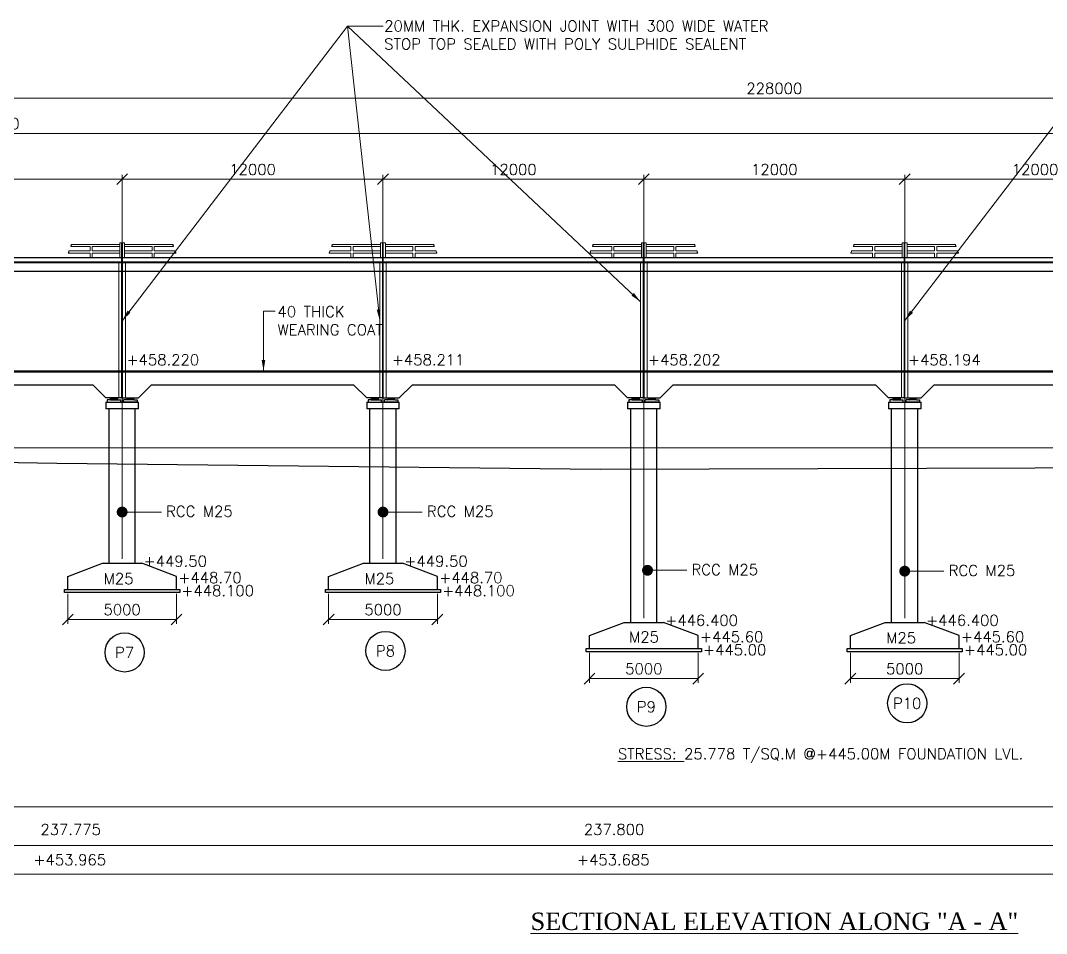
# Model space of a CAD drawing. Header units: millimetres. Extents: x -905235 to 365236, y -24492 to 346419.
# Drawn here: x 71729 to 118926, y 119297 to 161311 of the extents above; entities that cross this region are included whole.
import ezdxf
from ezdxf.enums import TextEntityAlignment as Align

# ---------------------------------------------------------------- set-up
doc = ezdxf.new("R2010")
doc.units = ezdxf.units.MM
doc.header["$LTSCALE"] = 9
doc.linetypes.add('HIDDEN', pattern=[0.375, 0.25, -0.125])
for name, color, linetype, lineweight in [('R_DASHED', 183, 'HIDDEN', 9), ('R_DIMENSION', 8, 'Continuous', 15), ('R_P.C.C', 94, 'Continuous', 15), ('R_TEXT G', 7, 'Continuous', 18)]:
    doc.layers.add(name, color=color, linetype=linetype, lineweight=lineweight)
doc.layers.add('R_HATCH', color=7, linetype='Continuous', lineweight=15, true_color=0xc7c7c7)
doc.styles.add('ROMANS', font='romans.shx')
doc.styles.add('TIMES NR', font='times.ttf')
doc.dimstyles.new('DIM-200', dxfattribs={"dimscale": 200, "dimtxt": 2.5, "dimasz": 2.5, "dimexe": 1, "dimexo": 1, "dimgap": 1, "dimtad": 1, "dimdec": 0, "dimzin": 0, "dimdsep": 46, "dimtxsty": 'ROMANS', "dimblk": 'OBLIQUE', "dimcen": 1, "dimclrd": 256, "dimclre": 256, "dimclrt": 7, "dimadec": 0, "dimazin": 0, "dimtfac": 1, "dimtdec": 0, "dimtofl": 0, "dimtmove": 0, "dimatfit": 3, "dimfxl": 1, "dimtolj": 1, "dimtzin": 0, "dimlwd": 9, "dimlwe": 9, "dimarcsym": 0})
doc.dimstyles.new('DIM-200$0', dxfattribs={"dimscale": 200, "dimtxt": 2.5, "dimasz": 2.5, "dimexe": 1, "dimexo": 1, "dimgap": 1, "dimtad": 1, "dimdec": 0, "dimzin": 0, "dimdsep": 46, "dimtxsty": 'ROMANS', "dimblk": 'OBLIQUE', "dimcen": 1, "dimclrd": 256, "dimclre": 256, "dimclrt": 7, "dimadec": 0, "dimazin": 0, "dimtfac": 1, "dimtdec": 0, "dimtofl": 0, "dimtmove": 0, "dimatfit": 3, "dimfxl": 1, "dimtolj": 1, "dimtzin": 0, "dimlwd": 9, "dimlwe": 9, "dimarcsym": 0})
pattern_1 = [(0, (-1354154.4514, 379726.94), (0, 6.985), [5.08, -1.905]), (90, (-1354154.4514, 379726.94), (-6.985, 4e-16), [5.08, -1.905])]
pattern_2 = [(0, (-1366154.4514, 379726.94), (0, 6.985), [5.08, -1.905]), (90, (-1366154.4514, 379726.94), (-6.985, 4e-16), [5.08, -1.905])]
pattern_3 = [(0, (-1378154.4514, 379726.94), (0, 6.985), [5.08, -1.905]), (90, (-1378154.4514, 379726.94), (-6.985, 4e-16), [5.08, -1.905])]
pattern_4 = [(0, (-1390154.4514, 379726.94), (0, 6.985), [5.08, -1.905]), (90, (-1390154.4514, 379726.94), (-6.985, 4e-16), [5.08, -1.905])]

# ---------------------------------------------------------------- blocks, each defined once
blk = doc.blocks.new('_Oblique')
at = {"color": 0, "linetype": 'ByBlock', "lineweight": -2}
blk.add_line((-0.5, -0.5), (0.5, 0.5), dxfattribs=at)
blk = doc.blocks.new('*D35')
at = {"layer": 'Defpoints', "color": 0, "transparency": 16777216}
for p in [(88404, 154007), (76404, 136332), (88404, 136332)]:
    blk.add_point(p, dxfattribs=at)
at = {"layer": 'R_DIMENSION', "lineweight": 9, "transparency": 16777216}
for p, q in [((76404, 136532), (76404, 154207)), ((76404, 154007), (88404, 154007)), ((88404, 136532), (88404, 154207))]:
    blk.add_line(p, q, dxfattribs=at)
at = {"layer": 'R_DIMENSION', "lineweight": 9, "transparency": 16777216, "xscale": 500, "yscale": 500, "zscale": 500, "rotation": 180}
blk.add_blockref('_Oblique', (76404, 154007), dxfattribs=at)
at = {"layer": 'R_DIMENSION', "lineweight": 9, "transparency": 16777216, "xscale": 500, "yscale": 500, "zscale": 500}
blk.add_blockref('_Oblique', (88404, 154007), dxfattribs=at)
at = {"layer": 'R_DIMENSION', "color": 7, "transparency": 16777216, "insert": (82404, 154457), "char_height": 500, "attachment_point": 5, "style": 'ROMANS'}
blk.add_mtext('\\A1;12000', dxfattribs=at)
blk = doc.blocks.new('*D36')
at = {"layer": 'Defpoints', "color": 0, "transparency": 16777216}
for p in [(100404, 154007), (88404, 136332), (100404, 133610)]:
    blk.add_point(p, dxfattribs=at)
at = {"layer": 'R_DIMENSION', "lineweight": 9, "transparency": 16777216}
for p, q in [((88404, 136532), (88404, 154207)), ((88404, 154007), (100404, 154007)), ((100404, 133810), (100404, 154207))]:
    blk.add_line(p, q, dxfattribs=at)
at = {"layer": 'R_DIMENSION', "lineweight": 9, "transparency": 16777216, "xscale": 500, "yscale": 500, "zscale": 500, "rotation": 180}
blk.add_blockref('_Oblique', (88404, 154007), dxfattribs=at)
at = {"layer": 'R_DIMENSION', "lineweight": 9, "transparency": 16777216, "xscale": 500, "yscale": 500, "zscale": 500}
blk.add_blockref('_Oblique', (100404, 154007), dxfattribs=at)
at = {"layer": 'R_DIMENSION', "color": 7, "transparency": 16777216, "insert": (94404, 154457), "char_height": 500, "attachment_point": 5, "style": 'ROMANS'}
blk.add_mtext('\\A1;12000', dxfattribs=at)
blk = doc.blocks.new('*D37')
at = {"layer": 'Defpoints', "color": 0, "transparency": 16777216}
for p in [(112404, 154007), (100404, 133610), (112404, 133610)]:
    blk.add_point(p, dxfattribs=at)
at = {"layer": 'R_DIMENSION', "lineweight": 9, "transparency": 16777216}
for p, q in [((100404, 133810), (100404, 154207)), ((100404, 154007), (112404, 154007)), ((112404, 133810), (112404, 154207))]:
    blk.add_line(p, q, dxfattribs=at)
at = {"layer": 'R_DIMENSION', "lineweight": 9, "transparency": 16777216, "xscale": 500, "yscale": 500, "zscale": 500, "rotation": 180}
blk.add_blockref('_Oblique', (100404, 154007), dxfattribs=at)
at = {"layer": 'R_DIMENSION', "lineweight": 9, "transparency": 16777216, "xscale": 500, "yscale": 500, "zscale": 500}
blk.add_blockref('_Oblique', (112404, 154007), dxfattribs=at)
at = {"layer": 'R_DIMENSION', "color": 7, "transparency": 16777216, "insert": (106404, 154457), "char_height": 500, "attachment_point": 5, "style": 'ROMANS'}
blk.add_mtext('\\A1;12000', dxfattribs=at)
blk = doc.blocks.new('*D38')
at = {"layer": 'Defpoints', "color": 0, "transparency": 16777216}
for p in [(124404, 154007), (112404, 133610), (124404, 133610)]:
    blk.add_point(p, dxfattribs=at)
at = {"layer": 'R_DIMENSION', "lineweight": 9, "transparency": 16777216}
for p, q in [((112404, 133810), (112404, 154207)), ((112404, 154007), (124404, 154007)), ((124404, 133810), (124404, 154207))]:
    blk.add_line(p, q, dxfattribs=at)
at = {"layer": 'R_DIMENSION', "lineweight": 9, "transparency": 16777216, "xscale": 500, "yscale": 500, "zscale": 500, "rotation": 180}
blk.add_blockref('_Oblique', (112404, 154007), dxfattribs=at)
at = {"layer": 'R_DIMENSION', "lineweight": 9, "transparency": 16777216, "xscale": 500, "yscale": 500, "zscale": 500}
blk.add_blockref('_Oblique', (124404, 154007), dxfattribs=at)
at = {"layer": 'R_DIMENSION', "color": 7, "transparency": 16777216, "insert": (118404, 154457), "char_height": 500, "attachment_point": 5, "style": 'ROMANS'}
blk.add_mtext('\\A1;12000', dxfattribs=at)
blk = doc.blocks.new('*D49')
at = {"layer": 'Defpoints', "color": 0, "transparency": 16777216}
for p in [(220404, 157736), (-7596, 143742), (220404, 143742)]:
    blk.add_point(p, dxfattribs=at)
at = {"layer": 'R_DIMENSION', "lineweight": 9, "transparency": 16777216}
for p, q in [((-7596, 143942), (-7596, 157936)), ((-7596, 157736), (220404, 157736)), ((220404, 143942), (220404, 157936))]:
    blk.add_line(p, q, dxfattribs=at)
at = {"layer": 'R_DIMENSION', "lineweight": 9, "transparency": 16777216, "xscale": 500, "yscale": 500, "zscale": 500, "rotation": 180}
blk.add_blockref('_Oblique', (-7596, 157736), dxfattribs=at)
at = {"layer": 'R_DIMENSION', "lineweight": 9, "transparency": 16777216, "xscale": 500, "yscale": 500, "zscale": 500}
blk.add_blockref('_Oblique', (220404, 157736), dxfattribs=at)
at = {"layer": 'R_DIMENSION', "color": 7, "transparency": 16777216, "insert": (106404, 158186), "char_height": 500, "attachment_point": 5, "style": 'ROMANS'}
blk.add_mtext('\\A1;228000', dxfattribs=at)
blk = doc.blocks.new('*D5')
at = {"layer": 'Defpoints', "color": 0, "transparency": 16777216}
for p in [(148404, 156112), (-7596, 143742), (148404, 135179)]:
    blk.add_point(p, dxfattribs=at)
at = {"layer": 'R_DIMENSION', "lineweight": 9, "transparency": 16777216}
for p, q in [((-7596, 143942), (-7596, 156312)), ((148404, 135379), (148404, 156312)), ((-7596, 156112), (148404, 156112))]:
    blk.add_line(p, q, dxfattribs=at)
at = {"layer": 'R_DIMENSION', "lineweight": 9, "transparency": 16777216, "xscale": 500, "yscale": 500, "zscale": 500, "rotation": 180}
blk.add_blockref('_Oblique', (-7596, 156112), dxfattribs=at)
at = {"layer": 'R_DIMENSION', "lineweight": 9, "transparency": 16777216, "xscale": 500, "yscale": 500, "zscale": 500}
blk.add_blockref('_Oblique', (148404, 156112), dxfattribs=at)
at = {"layer": 'R_DIMENSION', "color": 7, "transparency": 16777216, "insert": (70404, 156562), "char_height": 500, "attachment_point": 5, "style": 'ROMANS'}
blk.add_mtext('\\A1;156000', dxfattribs=at)
blk = doc.blocks.new('*D156')
at = {"layer": 'Defpoints', "color": 0, "transparency": 16777216}
for p in [(64404, 154007), (64404, 136332), (76404, 136332)]:
    blk.add_point(p, dxfattribs=at)
at = {"layer": 'R_DIMENSION', "lineweight": 9, "transparency": 16777216}
for p, q in [((64404, 136532), (64404, 154207)), ((76404, 154007), (64404, 154007)), ((76404, 136532), (76404, 154207))]:
    blk.add_line(p, q, dxfattribs=at)
at = {"layer": 'R_DIMENSION', "lineweight": 9, "transparency": 16777216, "xscale": 500, "yscale": 500, "zscale": 500, "rotation": 180}
blk.add_blockref('_Oblique', (64404, 154007), dxfattribs=at)
at = {"layer": 'R_DIMENSION', "lineweight": 9, "transparency": 16777216, "xscale": 500, "yscale": 500, "zscale": 500}
blk.add_blockref('_Oblique', (76404, 154007), dxfattribs=at)
at = {"layer": 'R_DIMENSION', "color": 7, "transparency": 16777216, "insert": (70404, 154457), "char_height": 500, "attachment_point": 5, "style": 'ROMANS'}
blk.add_mtext('\\A1;12000', dxfattribs=at)
blk = doc.blocks.new('*D187')
at = {"layer": 'Defpoints', "color": 0, "transparency": 16777216}
for p in [(73904, 135132), (78904, 135132), (78904, 133746)]:
    blk.add_point(p, dxfattribs=at)
at = {"layer": 'R_DIMENSION', "lineweight": 9, "transparency": 16777216}
for p, q in [((73904, 134932), (73904, 133546)), ((78904, 134932), (78904, 133546)), ((73904, 133746), (78904, 133746))]:
    blk.add_line(p, q, dxfattribs=at)
at = {"layer": 'R_DIMENSION', "lineweight": 9, "transparency": 16777216, "xscale": 500, "yscale": 500, "zscale": 500, "rotation": 180}
blk.add_blockref('_Oblique', (73904, 133746), dxfattribs=at)
at = {"layer": 'R_DIMENSION', "lineweight": 9, "transparency": 16777216, "xscale": 500, "yscale": 500, "zscale": 500}
blk.add_blockref('_Oblique', (78904, 133746), dxfattribs=at)
at = {"layer": 'R_DIMENSION', "color": 7, "transparency": 16777216, "insert": (76404, 134196), "char_height": 500, "attachment_point": 5, "style": 'ROMANS'}
blk.add_mtext('\\A1;5000', dxfattribs=at)
blk = doc.blocks.new('*D188')
at = {"layer": 'Defpoints', "color": 0, "transparency": 16777216}
for p in [(85904, 135132), (90904, 135132), (90904, 133746)]:
    blk.add_point(p, dxfattribs=at)
at = {"layer": 'R_DIMENSION', "lineweight": 9, "transparency": 16777216}
for p, q in [((85904, 134932), (85904, 133546)), ((90904, 134932), (90904, 133546)), ((85904, 133746), (90904, 133746))]:
    blk.add_line(p, q, dxfattribs=at)
at = {"layer": 'R_DIMENSION', "lineweight": 9, "transparency": 16777216, "xscale": 500, "yscale": 500, "zscale": 500, "rotation": 180}
blk.add_blockref('_Oblique', (85904, 133746), dxfattribs=at)
at = {"layer": 'R_DIMENSION', "lineweight": 9, "transparency": 16777216, "xscale": 500, "yscale": 500, "zscale": 500}
blk.add_blockref('_Oblique', (90904, 133746), dxfattribs=at)
at = {"layer": 'R_DIMENSION', "color": 7, "transparency": 16777216, "insert": (88404, 134196), "char_height": 500, "attachment_point": 5, "style": 'ROMANS'}
blk.add_mtext('\\A1;5000', dxfattribs=at)
blk = doc.blocks.new('*D189')
at = {"layer": 'Defpoints', "color": 0, "transparency": 16777216}
for p in [(97904, 132410), (102904, 132410), (102904, 131025)]:
    blk.add_point(p, dxfattribs=at)
at = {"layer": 'R_DIMENSION', "lineweight": 9, "transparency": 16777216}
for p, q in [((97904, 132210), (97904, 130825)), ((102904, 132210), (102904, 130825)), ((97904, 131025), (102904, 131025))]:
    blk.add_line(p, q, dxfattribs=at)
at = {"layer": 'R_DIMENSION', "lineweight": 9, "transparency": 16777216, "xscale": 500, "yscale": 500, "zscale": 500, "rotation": 180}
blk.add_blockref('_Oblique', (97904, 131025), dxfattribs=at)
at = {"layer": 'R_DIMENSION', "lineweight": 9, "transparency": 16777216, "xscale": 500, "yscale": 500, "zscale": 500}
blk.add_blockref('_Oblique', (102904, 131025), dxfattribs=at)
at = {"layer": 'R_DIMENSION', "color": 7, "transparency": 16777216, "insert": (100404, 131475), "char_height": 500, "attachment_point": 5, "style": 'ROMANS'}
blk.add_mtext('\\A1;5000', dxfattribs=at)
blk = doc.blocks.new('*D190')
at = {"layer": 'Defpoints', "color": 0, "transparency": 16777216}
for p in [(109904, 132410), (114904, 132410), (114904, 131025)]:
    blk.add_point(p, dxfattribs=at)
at = {"layer": 'R_DIMENSION', "lineweight": 9, "transparency": 16777216}
for p, q in [((109904, 132210), (109904, 130825)), ((114904, 132210), (114904, 130825)), ((109904, 131025), (114904, 131025))]:
    blk.add_line(p, q, dxfattribs=at)
at = {"layer": 'R_DIMENSION', "lineweight": 9, "transparency": 16777216, "xscale": 500, "yscale": 500, "zscale": 500, "rotation": 180}
blk.add_blockref('_Oblique', (109904, 131025), dxfattribs=at)
at = {"layer": 'R_DIMENSION', "lineweight": 9, "transparency": 16777216, "xscale": 500, "yscale": 500, "zscale": 500}
blk.add_blockref('_Oblique', (114904, 131025), dxfattribs=at)
at = {"layer": 'R_DIMENSION', "color": 7, "transparency": 16777216, "insert": (112404, 131475), "char_height": 500, "attachment_point": 5, "style": 'ROMANS'}
blk.add_mtext('\\A1;5000', dxfattribs=at)

msp = doc.modelspace()

# ---------------------------------------------------------------- hatches: boundary and pattern name
at = {"layer": 'R_HATCH'}
h = msp.add_hatch(dxfattribs=at)
h.set_pattern_fill('ANGLE', color=256)
h.set_pattern_definition(pattern_4)
h.paths.add_polyline_path([(76189.1, 143856.3), (76189.1, 143942.3), (75869.1, 143942.3), (75869.1, 143856.3)])
h = msp.add_hatch(dxfattribs=at)
h.set_pattern_fill('ANGLE', color=256)
h.set_pattern_definition(pattern_4)
h.paths.add_polyline_path([(76939.1, 143856.3), (76939.1, 143942.3), (76619.1, 143942.3), (76619.1, 143856.3)])
h = msp.add_hatch(dxfattribs=at)
h.set_pattern_fill('ANGLE', color=256)
h.set_pattern_definition(pattern_3)
h.paths.add_polyline_path([(88189.1, 143856.3), (88189.1, 143942.3), (87869.1, 143942.3), (87869.1, 143856.3)])
h = msp.add_hatch(dxfattribs=at)
h.set_pattern_fill('ANGLE', color=256)
h.set_pattern_definition(pattern_3)
h.paths.add_polyline_path([(88939.1, 143856.3), (88939.1, 143942.3), (88619.1, 143942.3), (88619.1, 143856.3)])
h = msp.add_hatch(dxfattribs=at)
h.set_pattern_fill('ANGLE', color=256)
h.set_pattern_definition(pattern_2)
h.paths.add_polyline_path([(100189.1, 143856.3), (100189.1, 143942.3), (99869.1, 143942.3), (99869.1, 143856.3)])
h = msp.add_hatch(dxfattribs=at)
h.set_pattern_fill('ANGLE', color=256)
h.set_pattern_definition(pattern_2)
h.paths.add_polyline_path([(100939.1, 143856.3), (100939.1, 143942.3), (100619.1, 143942.3), (100619.1, 143856.3)])
h = msp.add_hatch(dxfattribs=at)
h.set_pattern_fill('ANGLE', color=256)
h.set_pattern_definition(pattern_1)
h.paths.add_polyline_path([(112189.1, 143856.3), (112189.1, 143942.3), (111869.1, 143942.3), (111869.1, 143856.3)])
h = msp.add_hatch(dxfattribs=at)
h.set_pattern_fill('ANGLE', color=256)
h.set_pattern_definition(pattern_1)
h.paths.add_polyline_path([(112939.1, 143856.3), (112939.1, 143942.3), (112619.1, 143942.3), (112619.1, 143856.3)])

# ---------------------------------------------------------------- linework, layer by layer
for p, q in [((76394.1, 143942.3), (76394.1, 151082.3)), ((76414.1, 143942.3), (76414.1, 151082.3)), ((88394.1, 143942.3), (88394.1, 151082.3)), ((88414.1, 143942.3), (88414.1, 151082.3)), ((100394.1, 143942.3), (100394.1, 151082.3)), ((100414.1, 143942.3), (100414.1, 151082.3)), ((112394.1, 143942.3), (112394.1, 151082.3)), ((112414.1, 143942.3), (112414.1, 151082.3)), ((-7595.9, 150207.3), (220394.1, 150207.3)), ((-7595.9, 150182.3), (220394.1, 150182.3)), ((-7595.9, 149782.3), (220394.1, 149782.3)), ((-7595.9, 145182.3), (220394.1, 145182.3)), ((-7595.9, 145142.3), (220394.1, 145142.3)), ((65754.1, 144542.3), (75054.1, 144542.3)), ((75054.1, 144542.3), (75654.1, 143942.3)), ((77754.1, 144542.3), (77154.1, 143942.3)), ((77754.1, 144542.3), (87054.1, 144542.3)), ((87054.1, 144542.3), (87654.1, 143942.3)), ((89754.1, 144542.3), (89154.1, 143942.3)), ((89754.1, 144542.3), (99054.1, 144542.3)), ((99054.1, 144542.3), (99654.1, 143942.3)), ((101754.1, 144542.3), (101154.1, 143942.3)), ((101754.1, 144542.3), (111054.1, 144542.3)), ((111054.1, 144542.3), (111654.1, 143942.3)), ((113754.1, 144542.3), (113154.1, 143942.3)), ((113754.1, 144542.3), (123054.1, 144542.3)), ((76394.1, 143942.3), (75654.1, 143942.3)), ((75654.1, 143742.3), (77154.1, 143742.3)), ((75654.1, 143742.3), (75654.1, 143442.3)), ((75719.1, 143862.3), (75719.1, 143742.3)), ((75863.1, 143862.3), (75719.1, 143862.3)), ((75719.1, 143742.3), (76339.1, 143742.3)), ((75863.1, 143862.3), (75869.1, 143856.3)), ((75869.1, 143856.3), (75869.1, 143942.3)), ((75869.1, 143942.3), (76189.1, 143942.3)), ((75869.1, 143856.3), (76189.1, 143856.3)), ((76189.1, 143942.3), (76189.1, 143856.3)), ((76195.1, 143862.3), (76189.1, 143856.3)), ((76195.1, 143862.3), (76339.1, 143862.3)), ((76339.1, 143742.3), (76339.1, 143862.3)), ((76414.1, 143942.3), (77154.1, 143942.3)), ((76469.1, 143742.3), (76469.1, 143862.3)), ((76613.1, 143862.3), (76469.1, 143862.3)), ((77089.1, 143742.3), (76469.1, 143742.3)), ((76613.1, 143862.3), (76619.1, 143856.3)), ((76619.1, 143942.3), (76619.1, 143856.3)), ((76939.1, 143856.3), (76619.1, 143856.3)), ((76939.1, 143856.3), (76939.1, 143942.3)), ((76945.1, 143862.3), (76939.1, 143856.3)), ((76945.1, 143862.3), (77089.1, 143862.3)), ((77089.1, 143862.3), (77089.1, 143742.3)), ((77154.1, 143442.3), (77154.1, 143742.3)), ((88394.1, 143942.3), (87654.1, 143942.3)), ((87654.1, 143742.3), (89154.1, 143742.3)), ((87654.1, 143742.3), (87654.1, 143442.3)), ((87719.1, 143862.3), (87719.1, 143742.3)), ((87863.1, 143862.3), (87719.1, 143862.3)), ((87719.1, 143742.3), (88339.1, 143742.3)), ((87863.1, 143862.3), (87869.1, 143856.3)), ((87869.1, 143856.3), (87869.1, 143942.3)), ((87869.1, 143942.3), (88189.1, 143942.3)), ((87869.1, 143856.3), (88189.1, 143856.3)), ((88189.1, 143942.3), (88189.1, 143856.3)), ((88195.1, 143862.3), (88189.1, 143856.3)), ((88195.1, 143862.3), (88339.1, 143862.3)), ((88339.1, 143742.3), (88339.1, 143862.3)), ((88414.1, 143942.3), (89154.1, 143942.3)), ((88469.1, 143742.3), (88469.1, 143862.3)), ((88613.1, 143862.3), (88469.1, 143862.3)), ((89089.1, 143742.3), (88469.1, 143742.3)), ((88613.1, 143862.3), (88619.1, 143856.3)), ((88619.1, 143942.3), (88619.1, 143856.3)), ((88939.1, 143856.3), (88619.1, 143856.3)), ((88939.1, 143856.3), (88939.1, 143942.3)), ((88945.1, 143862.3), (88939.1, 143856.3)), ((88945.1, 143862.3), (89089.1, 143862.3)), ((89089.1, 143862.3), (89089.1, 143742.3)), ((89154.1, 143442.3), (89154.1, 143742.3)), ((100394.1, 143942.3), (99654.1, 143942.3)), ((99654.1, 143742.3), (101154.1, 143742.3)), ((99654.1, 143742.3), (99654.1, 143442.3)), ((99719.1, 143862.3), (99719.1, 143742.3)), ((99863.1, 143862.3), (99719.1, 143862.3)), ((99719.1, 143742.3), (100339.1, 143742.3)), ((99863.1, 143862.3), (99869.1, 143856.3)), ((99869.1, 143856.3), (99869.1, 143942.3)), ((99869.1, 143942.3), (100189.1, 143942.3)), ((99869.1, 143856.3), (100189.1, 143856.3)), ((100189.1, 143942.3), (100189.1, 143856.3)), ((100195.1, 143862.3), (100189.1, 143856.3)), ((100195.1, 143862.3), (100339.1, 143862.3)), ((100339.1, 143742.3), (100339.1, 143862.3)), ((100414.1, 143942.3), (101154.1, 143942.3)), ((100469.1, 143742.3), (100469.1, 143862.3)), ((100613.1, 143862.3), (100469.1, 143862.3)), ((101089.1, 143742.3), (100469.1, 143742.3)), ((100613.1, 143862.3), (100619.1, 143856.3)), ((100619.1, 143942.3), (100619.1, 143856.3)), ((100939.1, 143856.3), (100619.1, 143856.3)), ((100939.1, 143856.3), (100939.1, 143942.3)), ((100945.1, 143862.3), (100939.1, 143856.3)), ((100945.1, 143862.3), (101089.1, 143862.3)), ((101089.1, 143862.3), (101089.1, 143742.3)), ((101154.1, 143442.3), (101154.1, 143742.3)), ((112394.1, 143942.3), (111654.1, 143942.3)), ((111654.1, 143742.3), (113154.1, 143742.3)), ((111654.1, 143742.3), (111654.1, 143442.3)), ((111719.1, 143862.3), (111719.1, 143742.3)), ((111863.1, 143862.3), (111719.1, 143862.3)), ((111719.1, 143742.3), (112339.1, 143742.3)), ((111863.1, 143862.3), (111869.1, 143856.3)), ((111869.1, 143856.3), (111869.1, 143942.3)), ((111869.1, 143942.3), (112189.1, 143942.3)), ((111869.1, 143856.3), (112189.1, 143856.3)), ((112189.1, 143942.3), (112189.1, 143856.3)), ((112195.1, 143862.3), (112189.1, 143856.3)), ((112195.1, 143862.3), (112339.1, 143862.3)), ((112339.1, 143742.3), (112339.1, 143862.3)), ((112414.1, 143942.3), (113154.1, 143942.3)), ((112469.1, 143742.3), (112469.1, 143862.3)), ((112613.1, 143862.3), (112469.1, 143862.3)), ((113089.1, 143742.3), (112469.1, 143742.3)), ((112613.1, 143862.3), (112619.1, 143856.3)), ((112619.1, 143942.3), (112619.1, 143856.3)), ((112939.1, 143856.3), (112619.1, 143856.3)), ((112939.1, 143856.3), (112939.1, 143942.3)), ((112945.1, 143862.3), (112939.1, 143856.3)), ((112945.1, 143862.3), (113089.1, 143862.3)), ((113089.1, 143862.3), (113089.1, 143742.3)), ((113154.1, 143442.3), (113154.1, 143742.3)), ((77154.1, 143442.3), (75654.1, 143442.3)), ((75804.1, 136331.5), (75804.1, 143442.3)), ((77004.1, 136331.5), (77004.1, 143442.3)), ((89154.1, 143442.3), (87654.1, 143442.3)), ((87804.1, 136331.5), (87804.1, 143442.3)), ((89004.1, 136331.5), (89004.1, 143442.3)), ((101154.1, 143442.3), (99654.1, 143442.3)), ((99804.1, 133610.3), (99804.1, 143442.3)), ((101004.1, 133610.3), (101004.1, 143442.3)), ((113154.1, 143442.3), (111654.1, 143442.3)), ((111804.1, 133610.3), (111804.1, 143442.3)), ((113004.1, 133610.3), (113004.1, 143442.3)), ((73904.1, 135731.5), (75504.1, 136331.5)), ((75504.1, 136331.5), (77304.1, 136331.5)), ((78904.1, 135731.5), (77304.1, 136331.5)), ((85904.1, 135731.5), (87504.1, 136331.5)), ((87504.1, 136331.5), (89304.1, 136331.5)), ((90904.1, 135731.5), (89304.1, 136331.5)), ((73904.1, 135131.5), (73904.1, 135731.5)), ((78904.1, 135131.5), (78904.1, 135731.5)), ((85904.1, 135131.5), (85904.1, 135731.5)), ((90904.1, 135131.5), (90904.1, 135731.5)), ((73904.1, 135131.5), (78904.1, 135131.5)), ((85904.1, 135131.5), (90904.1, 135131.5)), ((97904.1, 133010.3), (99504.1, 133610.3)), ((99504.1, 133610.3), (101304.1, 133610.3)), ((102904.1, 133010.3), (101304.1, 133610.3)), ((109904.1, 133010.3), (111504.1, 133610.3)), ((111504.1, 133610.3), (113304.1, 133610.3)), ((114904.1, 133010.3), (113304.1, 133610.3)), ((97904.1, 132410.3), (97904.1, 133010.3)), ((102904.1, 132410.3), (102904.1, 133010.3)), ((109904.1, 132410.3), (109904.1, 133010.3)), ((114904.1, 132410.3), (114904.1, 133010.3)), ((97904.1, 132410.3), (102904.1, 132410.3)), ((109904.1, 132410.3), (114904.1, 132410.3))]:
    msp.add_line(p, q)
at = {"flags": 128}
msp.add_lwpolyline([(4414.1, 150407.3), (208394.1, 150407.3)], dxfattribs=at)
at = {"color": 4}
msp.add_lwpolyline([(-51595.9, 143412.3), (-26595.9, 143382.3), (-1595.9, 142792.3), (23404.1, 141777.3), (48404.1, 141372.3), (73404.1, 140937.3), (98404.1, 140657.3), (123404.1, 140747.3), (148404.1, 139779.3), (173404.1, 140817.3), (198404.1, 142492.3), (223404.1, 144727.3), (248404.1, 144947.3), (273404.1, 144897.3)], dxfattribs=at)
for points in [[(73754.1, 135131.5), (79054.1, 135131.5), (79054.1, 134981.5), (73754.1, 134981.5)], [(85754.1, 135131.5), (91054.1, 135131.5), (91054.1, 134981.5), (85754.1, 134981.5)], [(97754.1, 132410.3), (103054.1, 132410.3), (103054.1, 132260.3), (97754.1, 132260.3)], [(109754.1, 132410.3), (115054.1, 132410.3), (115054.1, 132260.3), (109754.1, 132260.3)]]:
    msp.add_lwpolyline(points, close=True)
at = {"color": 1}
msp.add_circle((76517.8, 132229.4), 900, dxfattribs=at)
for centre in [(88517.8, 132301.3), (112517.8, 129888.9), (100517.8, 129728.2)]:
    msp.add_circle(centre, 900)
at = {"layer": 'R_DASHED'}
msp.add_line((31737.4, 141642.3), (185717.5, 141642.3), dxfattribs=at)
for points in [[(76254.1, 150207.3), (76554.1, 150207.3), (76554.1, 143942.3), (76254.1, 143942.3)], [(88254.1, 150207.3), (88554.1, 150207.3), (88554.1, 143942.3), (88254.1, 143942.3)], [(100254.1, 150207.3), (100554.1, 150207.3), (100554.1, 143942.3), (100254.1, 143942.3)], [(112254.1, 150207.3), (112554.1, 150207.3), (112554.1, 143942.3), (112254.1, 143942.3)]]:
    msp.add_lwpolyline(points, close=True, dxfattribs=at)
at = {"layer": 'R_P.C.C'}
for p, q in [((74928.1, 150907.3), (74928.1, 150707.3)), ((74928.1, 150607.3), (74928.1, 150407.3)), ((75028.1, 150907.3), (75028.1, 150707.3)), ((75028.1, 150607.3), (75028.1, 150407.3)), ((77780.1, 150907.3), (77780.1, 150707.3)), ((77780.1, 150607.3), (77780.1, 150407.3)), ((77880.1, 150907.3), (77880.1, 150707.3)), ((77880.1, 150607.3), (77880.1, 150407.3)), ((86928.1, 150907.3), (86928.1, 150707.3)), ((86928.1, 150607.3), (86928.1, 150407.3)), ((87028.1, 150907.3), (87028.1, 150707.3)), ((87028.1, 150607.3), (87028.1, 150407.3)), ((89780.1, 150907.3), (89780.1, 150707.3)), ((89780.1, 150607.3), (89780.1, 150407.3)), ((89880.1, 150907.3), (89880.1, 150707.3)), ((89880.1, 150607.3), (89880.1, 150407.3)), ((98928.1, 150907.3), (98928.1, 150707.3)), ((98928.1, 150607.3), (98928.1, 150407.3)), ((99028.1, 150907.3), (99028.1, 150707.3)), ((99028.1, 150607.3), (99028.1, 150407.3)), ((101780.1, 150907.3), (101780.1, 150707.3)), ((101780.1, 150607.3), (101780.1, 150407.3)), ((101880.1, 150907.3), (101880.1, 150707.3)), ((101880.1, 150607.3), (101880.1, 150407.3)), ((110928.1, 150907.3), (110928.1, 150707.3)), ((110928.1, 150607.3), (110928.1, 150407.3)), ((111028.1, 150907.3), (111028.1, 150707.3)), ((111028.1, 150607.3), (111028.1, 150407.3)), ((113780.1, 150907.3), (113780.1, 150707.3)), ((113780.1, 150607.3), (113780.1, 150407.3)), ((113880.1, 150907.3), (113880.1, 150707.3)), ((113880.1, 150607.3), (113880.1, 150407.3)), ((252390.7, 125119.2), (-35557.8, 125119.2)), ((252390.7, 123352.6), (-35557.8, 123352.6)), ((252390.7, 122021.9), (-35557.8, 122021.9))]:
    msp.add_line(p, q, dxfattribs=at)
at = {"layer": 'R_P.C.C', "flags": 128}
for points in [[(76294.1, 151082.3), (76394.1, 151082.3)], [(76514.1, 151082.3), (76414.1, 151082.3)], [(88294.1, 151082.3), (88394.1, 151082.3)], [(88514.1, 151082.3), (88414.1, 151082.3)], [(100294.1, 151082.3), (100394.1, 151082.3)], [(100514.1, 151082.3), (100414.1, 151082.3)], [(112294.1, 151082.3), (112394.1, 151082.3)], [(112514.1, 151082.3), (112414.1, 151082.3)]]:
    msp.add_lwpolyline(points, dxfattribs=at)
at = {"layer": 'R_P.C.C'}
for points in [[(76294.1, 151082.3), (76294.1, 150407.3)], [(76514.1, 151082.3), (76514.1, 150407.3)], [(88294.1, 151082.3), (88294.1, 150407.3)], [(88514.1, 151082.3), (88514.1, 150407.3)], [(100294.1, 151082.3), (100294.1, 150407.3)], [(100514.1, 151082.3), (100514.1, 150407.3)], [(112294.1, 151082.3), (112294.1, 150407.3)], [(112514.1, 151082.3), (112514.1, 150407.3)], [(73927, 150607.3), (74928.1, 150607.3)], [(73952.2, 150707.3), (74928.1, 150707.3)], [(74039, 150907.3), (74928.1, 150907.3)], [(74064.3, 151007.3), (76294.1, 151007.3)], [(75028.1, 150907.3), (76294.1, 150907.3)], [(75028.1, 150707.3), (76294.1, 150707.3)], [(75028.1, 150607.3), (76294.1, 150607.3)], [(78743.9, 151007.3), (76514.1, 151007.3)], [(77780.1, 150907.3), (76514.1, 150907.3)], [(77780.1, 150707.3), (76514.1, 150707.3)], [(77780.1, 150607.3), (76514.1, 150607.3)], [(78769.1, 150907.3), (77880.1, 150907.3)], [(78855.9, 150707.3), (77880.1, 150707.3)], [(78881.2, 150607.3), (77880.1, 150607.3)], [(85927, 150607.3), (86928.1, 150607.3)], [(85952.2, 150707.3), (86928.1, 150707.3)], [(86039, 150907.3), (86928.1, 150907.3)], [(86064.3, 151007.3), (88294.1, 151007.3)], [(87028.1, 150907.3), (88294.1, 150907.3)], [(87028.1, 150707.3), (88294.1, 150707.3)], [(87028.1, 150607.3), (88294.1, 150607.3)], [(90743.9, 151007.3), (88514.1, 151007.3)], [(89780.1, 150907.3), (88514.1, 150907.3)], [(89780.1, 150707.3), (88514.1, 150707.3)], [(89780.1, 150607.3), (88514.1, 150607.3)], [(90769.1, 150907.3), (89880.1, 150907.3)], [(90855.9, 150707.3), (89880.1, 150707.3)], [(90881.2, 150607.3), (89880.1, 150607.3)], [(97927, 150607.3), (98928.1, 150607.3)], [(97952.2, 150707.3), (98928.1, 150707.3)], [(98039, 150907.3), (98928.1, 150907.3)], [(98064.3, 151007.3), (100294.1, 151007.3)], [(99028.1, 150907.3), (100294.1, 150907.3)], [(99028.1, 150707.3), (100294.1, 150707.3)], [(99028.1, 150607.3), (100294.1, 150607.3)], [(102743.9, 151007.3), (100514.1, 151007.3)], [(101780.1, 150907.3), (100514.1, 150907.3)], [(101780.1, 150707.3), (100514.1, 150707.3)], [(101780.1, 150607.3), (100514.1, 150607.3)], [(102769.1, 150907.3), (101880.1, 150907.3)], [(102855.9, 150707.3), (101880.1, 150707.3)], [(102881.2, 150607.3), (101880.1, 150607.3)], [(109927, 150607.3), (110928.1, 150607.3)], [(109952.2, 150707.3), (110928.1, 150707.3)], [(110039, 150907.3), (110928.1, 150907.3)], [(110064.3, 151007.3), (112294.1, 151007.3)], [(111028.1, 150907.3), (112294.1, 150907.3)], [(111028.1, 150707.3), (112294.1, 150707.3)], [(111028.1, 150607.3), (112294.1, 150607.3)], [(114743.9, 151007.3), (112514.1, 151007.3)], [(113780.1, 150907.3), (112514.1, 150907.3)], [(113780.1, 150707.3), (112514.1, 150707.3)], [(113780.1, 150607.3), (112514.1, 150607.3)], [(114769.1, 150907.3), (113880.1, 150907.3)], [(114855.9, 150707.3), (113880.1, 150707.3)], [(114881.2, 150607.3), (113880.1, 150607.3)]]:
    msp.add_lwpolyline(points, dxfattribs=at)
for points in [[(73952.2, 150707.3), (73952.3, 150694.2), (73952.9, 150673.3), (73945.1, 150664.8), (73953.6, 150654.4), (73939.8, 150642.6), (73934.6, 150630.9), (73927, 150607.3)], [(74064.3, 151007.3), (74064.3, 150994.2), (74065, 150973.3), (74057.1, 150964.8), (74065.6, 150954.4), (74051.9, 150942.6), (74046.7, 150930.9), (74039, 150907.3)], [(78743.9, 151007.3), (78743.8, 150994.2), (78743.2, 150973.3), (78751, 150964.8), (78742.5, 150954.4), (78756.3, 150942.6), (78761.5, 150930.9), (78769.1, 150907.3)], [(78855.9, 150707.3), (78855.9, 150694.2), (78855.3, 150673.3), (78863.1, 150664.8), (78854.6, 150654.4), (78868.3, 150642.6), (78873.6, 150630.9), (78881.2, 150607.3)], [(85952.2, 150707.3), (85952.3, 150694.2), (85952.9, 150673.3), (85945.1, 150664.8), (85953.6, 150654.4), (85939.8, 150642.6), (85934.6, 150630.9), (85927, 150607.3)], [(86064.3, 151007.3), (86064.3, 150994.2), (86065, 150973.3), (86057.1, 150964.8), (86065.6, 150954.4), (86051.9, 150942.6), (86046.7, 150930.9), (86039, 150907.3)], [(90743.9, 151007.3), (90743.8, 150994.2), (90743.2, 150973.3), (90751, 150964.8), (90742.5, 150954.4), (90756.3, 150942.6), (90761.5, 150930.9), (90769.1, 150907.3)], [(90855.9, 150707.3), (90855.9, 150694.2), (90855.3, 150673.3), (90863.1, 150664.8), (90854.6, 150654.4), (90868.3, 150642.6), (90873.6, 150630.9), (90881.2, 150607.3)], [(97952.2, 150707.3), (97952.3, 150694.2), (97952.9, 150673.3), (97945.1, 150664.8), (97953.6, 150654.4), (97939.8, 150642.6), (97934.6, 150630.9), (97927, 150607.3)], [(98064.3, 151007.3), (98064.3, 150994.2), (98065, 150973.3), (98057.1, 150964.8), (98065.6, 150954.4), (98051.9, 150942.6), (98046.7, 150930.9), (98039, 150907.3)], [(102743.9, 151007.3), (102743.8, 150994.2), (102743.2, 150973.3), (102751, 150964.8), (102742.5, 150954.4), (102756.3, 150942.6), (102761.5, 150930.9), (102769.1, 150907.3)], [(102855.9, 150707.3), (102855.9, 150694.2), (102855.3, 150673.3), (102863.1, 150664.8), (102854.6, 150654.4), (102868.3, 150642.6), (102873.6, 150630.9), (102881.2, 150607.3)], [(109952.2, 150707.3), (109952.3, 150694.2), (109952.9, 150673.3), (109945.1, 150664.8), (109953.6, 150654.4), (109939.8, 150642.6), (109934.6, 150630.9), (109927, 150607.3)], [(110064.3, 151007.3), (110064.3, 150994.2), (110065, 150973.3), (110057.1, 150964.8), (110065.6, 150954.4), (110051.9, 150942.6), (110046.7, 150930.9), (110039, 150907.3)], [(114743.9, 151007.3), (114743.8, 150994.2), (114743.2, 150973.3), (114751, 150964.8), (114742.5, 150954.4), (114756.3, 150942.6), (114761.5, 150930.9), (114769.1, 150907.3)], [(114855.9, 150707.3), (114855.9, 150694.2), (114855.3, 150673.3), (114863.1, 150664.8), (114854.6, 150654.4), (114868.3, 150642.6), (114873.6, 150630.9), (114881.2, 150607.3)]]:
    msp.add_spline(points, degree=3, dxfattribs=at)

# ---------------------------------------------------------------- texts
at = {"layer": 'R_TEXT G', "style": 'ROMANS'}
for s, p in [('RCC M25', (78425.9, 138473.7)), ('RCC M25', (90425.9, 138473.7)), ('+449.50', (77388.4, 136179.6)), ('+449.50', (89388.4, 136179.6)), ('RCC M25', (102595, 135793.2)), ('RCC M25', (114425.9, 135752.5)), ('M25', (75556.7, 135375.6)), ('+448.70', (78988.4, 135422.5)), ('M25', (87556.7, 135375.6)), ('+448.70', (90988.4, 135422.5)), ('+446.400', (101388.4, 133458.4)), ('+446.400', (113388.4, 133458.4)), ('M25', (99725.8, 132695.1)), ('+445.60', (102988.4, 132701.2)), ('M25', (111556.7, 132654.4)), ('+445.60', (114988.4, 132701.2))]:
    msp.add_text(s, height=500, dxfattribs=at).set_placement(p)
at = {"layer": 'R_TEXT G', "color": 1, "style": 'ROMANS'}
msp.add_text('P7', height=500, dxfattribs=at).set_placement((76517.8, 132229.4), align=Align.MIDDLE)
at = {"layer": 'R_TEXT G', "style": 'ROMANS'}
for s, p in [('P8', (88517.8, 132301.3)), ('P9', (100517.8, 129728.2)), ('P10', (112517.8, 129888.9))]:
    msp.add_text(s, height=500, dxfattribs=at).set_placement(p, align=Align.MIDDLE)
at = {"layer": 'R_TEXT G', "style": 'TIMES NR'}
msp.add_text('%%USECTIONAL ELEVATION ALONG "A - A"', height=800, dxfattribs=at).set_placement((106410.1, 120257.2), align=Align.TOP_CENTER)
at = {"layer": 'R_TEXT G', "char_height": 500, "attachment_point": 1, "style": 'ROMANS'}
for s, insert, width in [('20MM THK. EXPANSION JOINT WITH 300 WIDE WATER STOP TOP SEALED WITH POLY SULPHIDE SEALENT', (88460.6, 161311.1), 21320.406), ('{\\LSTRESS:} 25.778 T/SQ.M @+445.00M FOUNDATION LVL.', (99212.5, 127811.8), 21958.199), ('237.775', (72642, 124334.7), 1861.724), ('237.800', (97642, 124334.7), 1861.724), ('+453.965', (72322.9, 122938.3), 1861.724), ('+453.685', (97322.9, 122938.3), 1861.724)]:
    msp.add_mtext(s, dxfattribs=dict(at, insert=insert, width=width))
for s, width, gutter_width, insert in [('40 THICK WEARING COAT', 5423.713, 2750, (83551.6, 148160.7)), ('+458.220', 5423.713, 2750, (76604.1, 145948.3)), ('+458.211', 5423.713, 2750, (88810.1, 145948.3)), ('+458.202', 5423.713, 2750, (100591.6, 145948.3)), ('+458.194', 5423.713, 2750, (112555.8, 145948.3)), ('+448.100', 2139.755, 1250, (79125.7, 135322.5)), ('+448.100', 2139.755, 1250, (91125.7, 135322.5)), ('+445.00', 2139.755, 1250, (103125.7, 132601.2)), ('+445.00', 2139.755, 1250, (115125.7, 132601.2))]:
    msp.add_mtext_dynamic_manual_height_columns(s, width=width, gutter_width=gutter_width, heights=[0], dxfattribs=dict(at, insert=insert))

# ---------------------------------------------------------------- dimensions: what is measured, and where the dimension line sits
at = {"layer": 'R_DIMENSION'}
for base, p1, p2, dimstyle, picture, middle in [((220404.1, 157736.3), (-7595.9, 143742.3), (220404.1, 143742.3), 'DIM-200', '*D49', (106404.1, 158186.3)), ((148404.1, 156112.2), (-7595.9, 143742.3), (148404.1, 135179.3), 'DIM-200', '*D5', (70404.1, 156562.2)), ((64404.1, 154006.6), (76404.1, 136331.5), (64404.1, 136331.5), 'DIM-200$0', '*D156', (70404.1, 154456.6)), ((88404.1, 154006.6), (76404.1, 136331.5), (88404.1, 136331.5), 'DIM-200', '*D35', (82404.1, 154456.6)), ((100404.1, 154006.6), (88404.1, 136331.5), (100404.1, 133610.3), 'DIM-200', '*D36', (94404.1, 154456.6)), ((112404.1, 154006.6), (100404.1, 133610.3), (112404.1, 133610.3), 'DIM-200', '*D37', (106404.1, 154456.6)), ((124404.1, 154006.6), (112404.1, 133610.3), (124404.1, 133610.3), 'DIM-200', '*D38', (118404.1, 154456.6))]:
    dim = msp.add_linear_dim(base=base, p1=p1, p2=p2, dimstyle=dimstyle, dxfattribs=at)
    dim.commit()
    dim.dimension.update_dxf_attribs({"geometry": picture, "text_midpoint": middle})
for base, p1, p2, picture, middle in [((78904.1, 133745.8), (73904.1, 135131.5), (78904.1, 135131.5), '*D187', (76404.1, 134195.8)), ((90904.1, 133745.8), (85904.1, 135131.5), (90904.1, 135131.5), '*D188', (88404.1, 134195.8)), ((102904.1, 131024.6), (97904.1, 132410.3), (102904.1, 132410.3), '*D189', (100404.1, 131474.6)), ((114904.1, 131024.6), (109904.1, 132410.3), (114904.1, 132410.3), '*D190', (112404.1, 131474.6))]:
    dim = msp.add_linear_dim(base=base, p1=p1, p2=p2, dimstyle='DIM-200$0', override={"dimarcsym": 1}, dxfattribs=at)
    dim.commit()
    dim.dimension.update_dxf_attribs({"geometry": picture, "text_midpoint": middle})

# ---------------------------------------------------------------- leaders
for points, override in [([(76414.1, 147512.3), (86769.3, 161056.2), (88415.8, 161056.2)], {"dimgap": 1, "dimtad": 0, "dimarcsym": 1}), ([(88254.1, 147512.3), (86769.3, 161056.2), (88415.8, 161056.2)], {"dimgap": 1, "dimtad": 0, "dimarcsym": 1}), ([(100254.1, 148369.3), (86769.3, 161056.2)], {"dimgap": 1, "dimtad": 0, "dimarcsym": 1}), ([(112414.1, 147512.3), (122769.3, 161056.2), (124415.8, 161056.2)], {"dimgap": 1, "dimtad": 0, "dimarcsym": 1}), ([(82906.4, 145182.3), (82906.4, 147932), (83440, 147932)], {"dimgap": 1, "dimtad": 0}), ([(76404.1, 138691.1), (78208.4, 138691.1)], {"dimgap": 1, "dimtad": 0, "dimldrblk": 'Dot', "dimarcsym": 1}), ([(88404.1, 138691.1), (90208.4, 138691.1)], {"dimgap": 1, "dimtad": 0, "dimldrblk": 'Dot', "dimarcsym": 1}), ([(100573.2, 136010.6), (102377.5, 136010.6)], {"dimgap": 1, "dimtad": 0, "dimldrblk": 'Dot', "dimarcsym": 1}), ([(112404.1, 135969.9), (114208.4, 135969.9)], {"dimgap": 1, "dimtad": 0, "dimldrblk": 'Dot', "dimarcsym": 1})]:
    msp.add_leader(points, dimstyle='DIM-200', override=override, dxfattribs=at)

doc.saveas('drawing.dxf')
